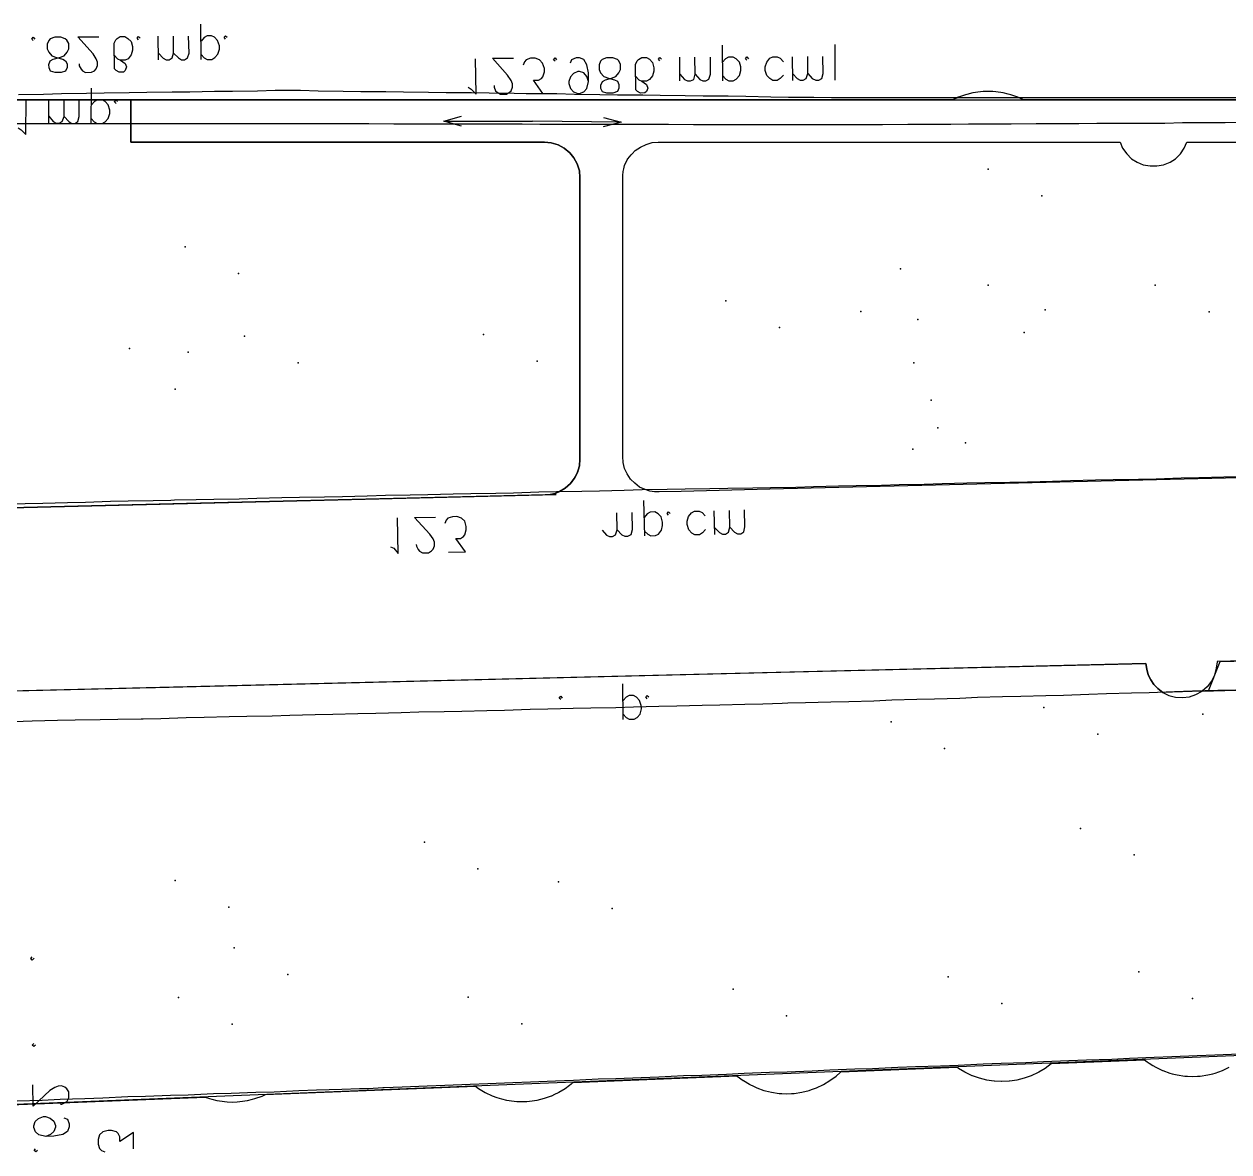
# Model space of a CAD drawing. Header units: metres. Extents: x 131 to 658, y 22 to 173.
# Drawn here: x 187 to 222.54, y 69.62 to 102.9 of the extents above; entities that cross this region are included whole.
import ezdxf

# ---------------------------------------------------------------- set-up
doc = ezdxf.new("R2010")
doc.units = ezdxf.units.M
for name, color, linetype in [('CURB', 7, 'Continuous'), ('ELECTR_CABLE', 7, 'Continuous'), ('GRASS', 7, 'Continuous'), ('OVERHEAD_POWER_LINE', 7, 'Continuous'), ('ROAD', 7, 'Continuous'), ('SIDEWALK_PATH', 7, 'Continuous'), ('TREE', 7, 'Continuous'), ('WATER_PIPELINE', 7, 'Continuous')]:
    doc.layers.add(name, color=color, linetype=linetype)

msp = doc.modelspace()

# ---------------------------------------------------------------- linework, layer by layer
at = {"layer": 'CURB'}
for points in [[(186.836, 100.821), (187.569, 100.833), (188.101, 100.844), (188.834, 100.855), (189.355, 100.866), (190.099, 100.877), (190.62, 100.888), (191.364, 100.899), (191.885, 100.899), (192.618, 100.921), (193.15, 100.921), (193.883, 100.932), (194.404, 100.944), (194.515, 100.944), (194.515, 100.944), (195.148, 100.944), (195.669, 100.932), (196.413, 100.921), (196.934, 100.91), (197.667, 100.91), (198.188, 100.899), (198.932, 100.888), (199.453, 100.877), (200.197, 100.877), (200.718, 100.866), (201.451, 100.855), (201.983, 100.844), (202.716, 100.844), (203.237, 100.833), (203.981, 100.821), (204.502, 100.81), (205.246, 100.81), (205.767, 100.799), (206.5, 100.788), (207.032, 100.777), (207.765, 100.777), (208.286, 100.766), (209.03, 100.755), (209.551, 100.744), (210.295, 100.744), (210.816, 100.733), (211.549, 100.733), (212.081, 100.733), (212.814, 100.733), (213.335, 100.733), (214.079, 100.733), (214.6, 100.733), (215.344, 100.733), (215.865, 100.733), (216.598, 100.733), (217.13, 100.733), (217.863, 100.733), (218.384, 100.733), (219.128, 100.733), (219.649, 100.733), (220.393, 100.733), (220.914, 100.733), (221.647, 100.733), (222.179, 100.733), (222.912, 100.733)], [(186.537, 99.967), (187.058, 99.967), (187.802, 99.967), (188.323, 99.967), (189.056, 99.967), (189.588, 99.967), (190.321, 99.967), (190.853, 99.967), (191.586, 99.967), (192.107, 99.967), (192.851, 99.967), (193.372, 99.967), (194.116, 99.967), (194.637, 99.967), (195.381, 99.967), (195.902, 99.967), (196.646, 99.967), (197.167, 99.967), (197.9, 99.956), (198.432, 99.956), (199.165, 99.956), (199.697, 99.956), (200.43, 99.956), (200.951, 99.956), (201.695, 99.956), (202.216, 99.945), (202.96, 99.945), (203.481, 99.945), (204.225, 99.945), (204.746, 99.945), (205.49, 99.945), (206.011, 99.945), (206.744, 99.934), (207.276, 99.934), (208.009, 99.934), (208.541, 99.934), (209.274, 99.934), (209.795, 99.934), (210.517, 99.934), (210.517, 99.934), (210.539, 99.934), (211.06, 99.934), (211.804, 99.934), (212.325, 99.934), (213.069, 99.945), (213.59, 99.945), (214.334, 99.945), (214.856, 99.956), (215.588, 99.956), (216.121, 99.956), (216.853, 99.967), (217.374, 99.967), (218.118, 99.967), (218.64, 99.978), (219.383, 99.978), (219.905, 99.978), (220.648, 99.978), (221.17, 99.989), (221.913, 99.989), (222.435, 99.989), (223.167, 100)], [(186.281, 88.726), (187.025, 88.748), (187.546, 88.759), (188.279, 88.782), (188.811, 88.793), (189.544, 88.815), (190.065, 88.826), (190.809, 88.837), (191.33, 88.848), (191.43, 88.859), (191.43, 88.859), (192.074, 88.87), (192.595, 88.881), (193.339, 88.892), (193.86, 88.904), (194.604, 88.926), (195.125, 88.937), (195.858, 88.948), (196.391, 88.959), (197.123, 88.981), (197.656, 88.992), (198.388, 89.003), (198.909, 89.015), (199.653, 89.037), (200.175, 89.048), (200.918, 89.059), (201.44, 89.07), (202.183, 89.092), (202.705, 89.103), (203.448, 89.114), (203.97, 89.126), (204.702, 89.148), (205.235, 89.159), (205.967, 89.17), (206.5, 89.181), (207.232, 89.192), (207.754, 89.203), (208.497, 89.214), (209.019, 89.225), (209.762, 89.236), (210.284, 89.248), (211.027, 89.27), (211.549, 89.281), (212.292, 89.292), (212.814, 89.314), (213.546, 89.325), (214.079, 89.336), (214.811, 89.359), (215.344, 89.37), (216.076, 89.381), (216.598, 89.392), (217.341, 89.414), (217.863, 89.425), (218.606, 89.447), (219.128, 89.458), (219.871, 89.47), (220.393, 89.481), (221.136, 89.503), (221.658, 89.514), (222.39, 89.536), (222.923, 89.547)], [(222.734, 83.244), (222.213, 83.233), (221.469, 83.211), (220.937, 83.189), (220.193, 83.167), (219.672, 83.155), (218.928, 83.133), (218.406, 83.111), (217.663, 83.089), (217.141, 83.078), (216.398, 83.056), (215.865, 83.044), (215.122, 83.022), (214.6, 83), (213.857, 82.978), (213.335, 82.967), (212.592, 82.945), (212.07, 82.922), (211.327, 82.9), (210.794, 82.889), (210.051, 82.867), (209.529, 82.856), (209.363, 82.845), (209.363, 82.845), (208.786, 82.834), (208.264, 82.823), (207.521, 82.8), (206.999, 82.789), (206.256, 82.767), (205.723, 82.756), (204.979, 82.745), (204.458, 82.723), (203.714, 82.712), (203.193, 82.7), (202.449, 82.678), (201.928, 82.667), (201.173, 82.645), (200.652, 82.634), (199.908, 82.612), (199.387, 82.601), (198.643, 82.59), (198.122, 82.578), (197.378, 82.556), (196.845, 82.545), (196.102, 82.523), (195.58, 82.512), (194.837, 82.49), (194.315, 82.479), (193.572, 82.467), (193.05, 82.456), (192.307, 82.434), (191.774, 82.423), (191.031, 82.401), (190.509, 82.39), (190.454, 82.39), (190.454, 82.39), (189.766, 82.379), (189.244, 82.368), (188.501, 82.356), (187.979, 82.345), (187.236, 82.323), (186.703, 82.312)], [(186.792, 71.127), (187.535, 71.149), (188.057, 71.171), (188.789, 71.193), (189.322, 71.215), (190.054, 71.249), (190.576, 71.26), (191.319, 71.293), (191.841, 71.304), (192.584, 71.337), (193.106, 71.348), (193.838, 71.382), (194.371, 71.393), (195.103, 71.426), (195.625, 71.448), (196.368, 71.471), (196.89, 71.493), (197.156, 71.493), (197.156, 71.493), (197.578, 71.515), (197.578, 71.515), (197.622, 71.515), (198.155, 71.537), (198.887, 71.57), (199.409, 71.582), (200.152, 71.615), (200.674, 71.637), (201.417, 71.67), (201.939, 71.681), (202.671, 71.715), (203.204, 71.737), (203.936, 71.77), (204.458, 71.781), (205.201, 71.815), (205.723, 71.837), (206.455, 71.87), (206.988, 71.881), (207.72, 71.914), (208.242, 71.937), (208.985, 71.97), (209.507, 71.981), (210.25, 72.014), (210.772, 72.036), (211.504, 72.07), (212.026, 72.081), (212.769, 72.114), (213.291, 72.136), (214.034, 72.159), (214.556, 72.181), (215.288, 72.214), (215.821, 72.236), (216.553, 72.258), (217.075, 72.281), (217.818, 72.314), (218.34, 72.336), (219.083, 72.358), (219.605, 72.38), (220.337, 72.414), (220.859, 72.436), (221.602, 72.458), (222.124, 72.48), (222.867, 72.514)]]:
    msp.add_lwpolyline(points, dxfattribs=at)
at = {"layer": 'ELECTR_CABLE'}
for points in [[(192.218, 101.853), (192.207, 102.897)], [(187.269, 102.408), (187.225, 102.453), (187.225, 102.453), (187.269, 102.508), (187.269, 102.508), (187.313, 102.453)], [(187.913, 101.465), (187.779, 101.509), (187.779, 101.509), (187.735, 101.609), (187.735, 101.609), (187.724, 101.709), (187.724, 101.709), (187.768, 101.809), (187.768, 101.809), (187.857, 101.865), (187.857, 101.865), (188.046, 101.909), (188.046, 101.909), (188.179, 101.964), (188.179, 101.964), (188.268, 102.064), (188.268, 102.064), (188.312, 102.164), (188.312, 102.164), (188.312, 102.32), (188.312, 102.32), (188.257, 102.419), (188.257, 102.419), (188.212, 102.464), (188.212, 102.464), (188.079, 102.508), (188.079, 102.508), (187.901, 102.508), (187.901, 102.508), (187.768, 102.464), (187.768, 102.464), (187.724, 102.408), (187.724, 102.408), (187.68, 102.308), (187.68, 102.308), (187.68, 102.164), (187.68, 102.164), (187.724, 102.064), (187.724, 102.064), (187.813, 101.964), (187.813, 101.964), (187.957, 101.909), (187.957, 101.909), (188.135, 101.865), (188.135, 101.865), (188.223, 101.809), (188.223, 101.809), (188.268, 101.72), (188.268, 101.72), (188.268, 101.62), (188.268, 101.62), (188.223, 101.509), (188.223, 101.509), (188.09, 101.465), (188.09, 101.465), (187.913, 101.465)], [(188.623, 101.72), (188.623, 101.665), (188.623, 101.665), (188.678, 101.565), (188.678, 101.565), (188.723, 101.521), (188.723, 101.521), (188.811, 101.465), (188.811, 101.465), (188.989, 101.476), (188.989, 101.476), (189.078, 101.521), (189.078, 101.521), (189.122, 101.576), (189.122, 101.576), (189.167, 101.676), (189.167, 101.676), (189.167, 101.776), (189.167, 101.776), (189.122, 101.876), (189.122, 101.876), (189.033, 102.02), (189.033, 102.02), (188.578, 102.519), (188.578, 102.519), (189.2, 102.519)], [(189.655, 101.976), (189.755, 101.876), (189.755, 101.876), (189.843, 101.831), (189.843, 101.831), (189.977, 101.731), (189.977, 101.731), (190.021, 101.632), (190.021, 101.632), (189.977, 101.532), (189.977, 101.532), (189.932, 101.476), (189.932, 101.476), (189.799, 101.476), (189.799, 101.476), (189.71, 101.532), (189.71, 101.532), (189.666, 101.576), (189.666, 101.576), (189.655, 102.331), (189.655, 102.331), (189.699, 102.431), (189.699, 102.431), (189.744, 102.475), (189.744, 102.475), (189.832, 102.53), (189.832, 102.53), (189.965, 102.53), (189.965, 102.53), (190.054, 102.475), (190.054, 102.475), (190.154, 102.386), (190.154, 102.386), (190.199, 102.231), (190.199, 102.231), (190.199, 102.131), (190.199, 102.131), (190.154, 101.987), (190.154, 101.987), (190.065, 101.876), (190.065, 101.876), (189.977, 101.831), (189.977, 101.831), (189.843, 101.831)], [(190.376, 102.431), (190.332, 102.486), (190.332, 102.486), (190.376, 102.53), (190.376, 102.53), (190.42, 102.486)], [(190.964, 101.842), (190.953, 102.542)], [(190.964, 102.042), (191.097, 101.887), (191.097, 101.887), (191.186, 101.842), (191.186, 101.842), (191.275, 101.842), (191.275, 101.842), (191.364, 101.898), (191.364, 101.898), (191.408, 102.042), (191.408, 102.042), (191.408, 102.542)], [(191.408, 102.042), (191.552, 101.898), (191.552, 101.898), (191.641, 101.842), (191.641, 101.842), (191.73, 101.842), (191.73, 101.842), (191.819, 101.898), (191.819, 101.898), (191.863, 102.042), (191.863, 102.042), (191.852, 102.542)], [(192.218, 101.998), (192.307, 101.898), (192.307, 101.898), (192.396, 101.853), (192.396, 101.853), (192.54, 101.853), (192.54, 101.853), (192.629, 101.909), (192.629, 101.909), (192.717, 102.009), (192.717, 102.009), (192.762, 102.153), (192.762, 102.153), (192.762, 102.253), (192.762, 102.253), (192.706, 102.408), (192.706, 102.408), (192.618, 102.508), (192.618, 102.508), (192.529, 102.553), (192.529, 102.553), (192.396, 102.553), (192.396, 102.553), (192.307, 102.497), (192.307, 102.497), (192.218, 102.397)], [(192.939, 102.453), (192.895, 102.508), (192.895, 102.508), (192.939, 102.553), (192.939, 102.553), (192.984, 102.508)], [(188.978, 99.967), (188.989, 101.01)], [(186.825, 99.834), (186.914, 99.778), (186.914, 99.778), (187.047, 99.634), (187.047, 99.634), (187.058, 100.677)], [(187.724, 99.978), (187.724, 100.677)], [(187.724, 100.178), (187.857, 100.023), (187.857, 100.023), (187.946, 99.978), (187.946, 99.978), (188.035, 99.978), (188.035, 99.978), (188.123, 100.023), (188.123, 100.023), (188.179, 100.167), (188.179, 100.167), (188.179, 100.666)], [(188.179, 100.167), (188.312, 100.023), (188.312, 100.023), (188.401, 99.967), (188.401, 99.967), (188.49, 99.967), (188.49, 99.967), (188.578, 100.023), (188.578, 100.023), (188.623, 100.167), (188.623, 100.167), (188.623, 100.666)], [(188.978, 100.111), (189.067, 100.011), (189.067, 100.011), (189.155, 99.967), (189.155, 99.967), (189.3, 99.967), (189.3, 99.967), (189.388, 100.011), (189.388, 100.011), (189.477, 100.111), (189.477, 100.111), (189.522, 100.256), (189.522, 100.256), (189.522, 100.355), (189.522, 100.355), (189.477, 100.511), (189.477, 100.511), (189.388, 100.611), (189.388, 100.611), (189.3, 100.666), (189.3, 100.666), (189.167, 100.666), (189.167, 100.666), (189.078, 100.611), (189.078, 100.611), (188.989, 100.511)], [(189.71, 100.555), (189.655, 100.611), (189.655, 100.611), (189.71, 100.655), (189.71, 100.655), (189.755, 100.611)], [(187.291, 75.332), (187.236, 75.277), (187.236, 75.277), (187.191, 75.321), (187.191, 75.321), (187.236, 75.377)], [(187.336, 72.769), (187.28, 72.724), (187.28, 72.724), (187.236, 72.769), (187.236, 72.769), (187.28, 72.813)], [(188.068, 71.027), (188.112, 71.027), (188.112, 71.027), (188.212, 71.071), (188.212, 71.071), (188.268, 71.115), (188.268, 71.115), (188.312, 71.215), (188.312, 71.215), (188.312, 71.393), (188.312, 71.393), (188.257, 71.482), (188.257, 71.482), (188.201, 71.526), (188.201, 71.526), (188.101, 71.57), (188.101, 71.57), (188.001, 71.559), (188.001, 71.559), (187.901, 71.515), (187.901, 71.515), (187.757, 71.426), (187.757, 71.426), (187.269, 70.971), (187.269, 70.971), (187.258, 71.593)], [(188.168, 70.627), (188.279, 70.583), (188.279, 70.583), (188.323, 70.45), (188.323, 70.45), (188.323, 70.361), (188.323, 70.361), (188.279, 70.217), (188.279, 70.217), (188.135, 70.128), (188.135, 70.128), (187.879, 70.083), (187.879, 70.083), (187.635, 70.072), (187.635, 70.072), (187.435, 70.117), (187.435, 70.117), (187.336, 70.206), (187.336, 70.206), (187.28, 70.339), (187.28, 70.339), (187.28, 70.383), (187.28, 70.383), (187.324, 70.516), (187.324, 70.516), (187.424, 70.605), (187.424, 70.605), (187.569, 70.66), (187.569, 70.66), (187.624, 70.66), (187.624, 70.66), (187.768, 70.616), (187.768, 70.616), (187.879, 70.527), (187.879, 70.527), (187.924, 70.394), (187.924, 70.394), (187.924, 70.35), (187.924, 70.35), (187.879, 70.217), (187.879, 70.217), (187.779, 70.128), (187.779, 70.128), (187.635, 70.072)], [(190.221, 69.706), (190.221, 70.194), (190.221, 70.194), (189.821, 69.928), (189.821, 69.928), (189.821, 70.061), (189.821, 70.061), (189.777, 70.161), (189.777, 70.161), (189.721, 70.206), (189.721, 70.206), (189.577, 70.25), (189.577, 70.25), (189.477, 70.25), (189.477, 70.25), (189.322, 70.206), (189.322, 70.206), (189.222, 70.117), (189.222, 70.117), (189.178, 69.984), (189.178, 69.984), (189.178, 69.85), (189.178, 69.85), (189.222, 69.717), (189.222, 69.717), (189.277, 69.662), (189.277, 69.662), (189.377, 69.617)], [(187.391, 69.662), (187.347, 69.617), (187.347, 69.617), (187.291, 69.662), (187.291, 69.662), (187.336, 69.706)]]:
    msp.add_lwpolyline(points, dxfattribs=at)
at = {"layer": 'GRASS'}
for points in [[(177.471, 100.666), (190.143, 100.666), (190.143, 99.967), (190.143, 99.412), (192.551, 99.412), (193.361, 99.412), (194.77, 99.412), (195.569, 99.412), (202.349, 99.412), (202.549, 99.39), (202.749, 99.335), (202.927, 99.235), (203.093, 99.101), (203.215, 98.946), (203.315, 98.769), (203.381, 98.569), (203.393, 98.369), (203.393, 90.646), (203.393, 90.313), (203.393, 90.069), (203.393, 90.047), (203.381, 89.869), (203.381, 89.858), (203.326, 89.669), (203.248, 89.514), (203.226, 89.492), (203.126, 89.347), (203.115, 89.336), (202.96, 89.203), (202.793, 89.103), (202.66, 89.048), (202.516, 89.015), (202.372, 89.003), (191.386, 88.737), (175.384, 88.349)], [(228.96, 89.658), (208.996, 89.17), (206.378, 89.103), (205.734, 89.092), (205.59, 89.092), (205.457, 89.114), (205.323, 89.159), (205.157, 89.236), (205.013, 89.347), (204.891, 89.47), (204.791, 89.625), (204.713, 89.78), (204.669, 89.958), (204.658, 90.135), (204.658, 96.738), (204.658, 97.182), (204.658, 97.592), (204.658, 97.936), (204.658, 98.214), (204.658, 98.369), (204.658, 98.425), (204.669, 98.547), (204.691, 98.624), (204.713, 98.724), (204.791, 98.891), (204.813, 98.924), (204.902, 99.035), (204.935, 99.068), (205.024, 99.168), (205.179, 99.268), (205.346, 99.346), (205.523, 99.401), (205.701, 99.412), (208.286, 99.412), (208.375, 99.412), (208.486, 99.412), (208.63, 99.412), (208.786, 99.412), (208.963, 99.412), (209.152, 99.412), (209.34, 99.412), (210.417, 99.412), (213.013, 99.412), (219.328, 99.412), (219.405, 99.235), (219.527, 99.068), (219.672, 98.924), (219.838, 98.824), (220.016, 98.746), (220.215, 98.713), (220.415, 98.713), (220.615, 98.746), (220.803, 98.824), (220.97, 98.924), (221.114, 99.068), (221.225, 99.235), (221.303, 99.412), (232.788, 99.412)], [(171.156, 82.845), (190.82, 83.322), (190.875, 83.322), (209.729, 83.788), (220.093, 84.032), (220.115, 83.866), (220.16, 83.699), (220.237, 83.544), (220.326, 83.411), (220.448, 83.289), (220.593, 83.178), (220.77, 83.089), (220.97, 83.033), (221.17, 83.022), (221.38, 83.044), (221.569, 83.111), (221.747, 83.211), (222.756, 83.244), (221.935, 83.222), (222.279, 84.088), (223.089, 84.11)], [(224.909, 72.536), (197.545, 71.448), (197.123, 71.426), (173.886, 70.505)]]:
    msp.add_lwpolyline(points, dxfattribs=at)
at = {"layer": 'OVERHEAD_POWER_LINE'}
for points in [[(199.897, 99.889), (199.376, 100.034), (199.376, 100.034), (199.897, 100.178)], [(199.376, 100.034), (201.994, 100.034)], [(204.613, 100), (201.994, 100.034)], [(204.092, 100.145), (204.613, 100), (204.613, 100), (204.081, 99.867)]]:
    msp.add_lwpolyline(points, dxfattribs=at)
at = {"layer": 'ROAD'}
for points in [[(292.566, 100.666), (216.466, 100.666), (216.465, 100.666), (216.464, 100.667), (216.463, 100.667), (216.388, 100.702), (216.316, 100.736), (216.316, 100.736), (216.316, 100.736), (216.316, 100.736), (216.289, 100.746), (216.253, 100.759), (216.104, 100.812), (216.104, 100.812), (216.033, 100.83), (215.885, 100.867), (215.884, 100.867), (215.662, 100.9), (215.661, 100.9), (215.581, 100.904), (215.436, 100.911), (215.435, 100.911), (215.291, 100.904), (215.211, 100.9), (215.21, 100.9), (214.987, 100.867), (214.986, 100.867), (214.812, 100.823), (214.769, 100.812), (214.768, 100.812), (214.618, 100.759), (214.556, 100.736), (214.555, 100.736), (214.511, 100.715), (214.409, 100.667), (214.408, 100.667), (214.407, 100.666), (214.406, 100.666), (166.477, 100.666)], [(170.611, 70.373), (192.335, 71.236), (192.336, 71.236), (192.337, 71.236), (192.338, 71.236), (192.469, 71.189), (192.47, 71.189), (192.54, 71.171), (192.688, 71.134), (192.689, 71.134), (192.911, 71.101), (192.912, 71.101), (192.992, 71.097), (193.136, 71.09), (193.137, 71.09), (193.282, 71.097), (193.362, 71.101), (193.363, 71.101), (193.585, 71.134), (193.586, 71.134), (193.734, 71.171), (193.805, 71.189), (193.805, 71.189), (194.017, 71.265), (194.018, 71.265), (194.058, 71.284), (194.104, 71.306), (194.105, 71.306), (194.106, 71.307), (194.107, 71.307), (200.315, 71.554), (200.315, 71.554), (200.403, 71.489), (200.597, 71.373), (200.801, 71.276), (200.801, 71.276), (200.801, 71.276), (200.801, 71.276), (200.946, 71.224), (201.013, 71.2), (201.014, 71.2), (201.084, 71.182), (201.232, 71.145), (201.233, 71.145), (201.455, 71.112), (201.456, 71.112), (201.536, 71.108), (201.681, 71.101), (201.682, 71.101), (201.827, 71.108), (201.906, 71.112), (201.907, 71.112), (202.13, 71.145), (202.131, 71.145), (202.349, 71.2), (202.35, 71.2), (202.561, 71.276), (202.562, 71.276), (202.659, 71.322), (202.766, 71.373), (202.766, 71.373), (202.766, 71.373), (202.776, 71.379), (202.959, 71.489), (202.96, 71.489), (202.96, 71.489), (203.088, 71.584), (203.14, 71.623), (203.14, 71.623), (203.152, 71.634), (203.189, 71.667), (203.19, 71.668), (203.191, 71.668), (208.029, 71.86), (208.031, 71.86), (208.031, 71.86), (208.031, 71.859), (208.032, 71.859), (208.035, 71.856), (208.036, 71.856), (208.215, 71.722), (208.216, 71.722), (208.216, 71.722), (208.4, 71.612), (208.409, 71.606), (208.409, 71.606), (208.41, 71.606), (208.517, 71.555), (208.613, 71.509), (208.614, 71.509), (208.825, 71.433), (208.826, 71.433), (208.871, 71.422), (209.045, 71.378), (209.045, 71.378), (209.268, 71.345), (209.269, 71.345), (209.348, 71.341), (209.493, 71.334), (209.494, 71.334), (209.639, 71.341), (209.718, 71.345), (209.719, 71.345), (209.942, 71.378), (209.942, 71.378), (209.943, 71.378), (210.162, 71.433), (210.162, 71.433), (210.23, 71.457), (210.374, 71.509), (210.374, 71.509), (210.374, 71.509), (210.374, 71.509), (210.579, 71.606), (210.772, 71.722), (210.953, 71.856), (211.073, 71.964), (211.09, 71.98), (211.09, 71.98), (211.091, 71.981), (211.091, 71.981), (211.092, 71.982), (211.092, 71.982), (214.521, 72.118), (214.522, 72.118), (214.523, 72.118), (214.523, 72.117), (214.523, 72.117), (214.549, 72.098), (214.563, 72.088), (214.747, 71.978), (214.756, 71.972), (214.756, 71.972), (214.757, 71.972), (214.961, 71.875), (214.961, 71.875), (214.961, 71.875), (214.965, 71.874), (215.174, 71.799), (215.393, 71.744), (215.616, 71.711), (215.616, 71.711), (215.616, 71.711), (215.621, 71.711), (215.833, 71.7), (215.84, 71.7), (215.841, 71.7), (216.062, 71.711), (216.066, 71.711), (216.066, 71.711), (216.067, 71.711), (216.29, 71.744), (216.509, 71.799), (216.717, 71.874), (216.721, 71.875), (216.721, 71.875), (216.721, 71.875), (216.926, 71.972), (216.926, 71.972), (216.926, 71.972), (216.936, 71.978), (217.119, 72.088), (217.3, 72.222), (217.308, 72.229), (217.308, 72.229), (220.046, 72.338), (220.048, 72.337), (220.13, 72.277), (220.189, 72.233), (220.19, 72.232), (220.19, 72.232), (220.301, 72.165), (220.382, 72.116), (220.383, 72.116), (220.586, 72.02), (220.587, 72.02), (220.799, 71.944), (220.8, 71.944), (220.87, 71.926), (221.018, 71.889), (221.019, 71.889), (221.241, 71.856), (221.242, 71.856), (221.322, 71.852), (221.466, 71.845), (221.467, 71.845), (221.612, 71.852), (221.692, 71.856), (221.693, 71.856), (221.915, 71.889), (221.916, 71.889), (222.064, 71.926), (222.135, 71.944), (222.135, 71.944), (222.347, 72.02), (222.348, 72.02), (222.551, 72.116)]]:
    msp.add_lwpolyline(points, dxfattribs=at)
at = {"layer": 'SIDEWALK_PATH'}
for points in [[(152.336, 87.783), (202.693, 89.015), (202.638, 89.015), (202.516, 89.015), (202.66, 89.048), (202.793, 89.103), (202.96, 89.203), (203.115, 89.336), (203.226, 89.492), (203.313, 89.647), (203.337, 89.707), (203.381, 89.858), (203.393, 90.047), (203.393, 95.151), (203.393, 95.295), (203.393, 95.351), (203.393, 98.369), (203.381, 98.569), (203.315, 98.769), (203.215, 98.946), (203.093, 99.101), (202.927, 99.235), (202.749, 99.335), (202.549, 99.39), (202.349, 99.412), (192.895, 99.412), (190.143, 99.412), (190.143, 99.967), (190.143, 100.666), (190.42, 100.666), (193.394, 100.666), (210.805, 100.666), (225.952, 100.666)], [(231.512, 84.321), (222.193, 84.088), (222.19, 84.079), (222.168, 83.888), (222.113, 83.688), (222.024, 83.511), (221.902, 83.344), (221.747, 83.211), (220.593, 83.178), (220.448, 83.289), (220.326, 83.411), (220.237, 83.544), (220.16, 83.699), (220.115, 83.866), (220.093, 84.032), (155.044, 82.445)]]:
    msp.add_lwpolyline(points, dxfattribs=at)
at = {"layer": 'TREE'}
for p in [(215.436, 98.611), (217.017, 97.825), (191.744, 96.325), (212.856, 95.67), (193.326, 95.539), (215.443, 95.196), (220.368, 95.194), (207.696, 94.727), (211.683, 94.411), (217.117, 94.463), (221.955, 94.407), (209.283, 93.941), (213.365, 94.178), (193.498, 93.684), (200.55, 93.734), (216.497, 93.8), (190.105, 93.326), (191.841, 93.219), (195.079, 92.898), (202.137, 92.954), (213.25, 92.904), (191.458, 92.129), (213.756, 91.798), (213.958, 90.983), (213.212, 90.355), (214.765, 90.544), (217.084, 82.732), (221.767, 82.532), (212.579, 82.31), (218.671, 81.946), (214.154, 81.524), (218.166, 79.159), (198.807, 78.759), (219.747, 78.384), (200.383, 77.973), (191.45, 77.627), (202.758, 77.583), (193.037, 76.841), (204.345, 76.797), (193.198, 75.641), (194.78, 74.855), (214.26, 74.787), (219.88, 74.931), (207.912, 74.42), (191.556, 74.176), (200.1, 74.187), (215.841, 74), (221.467, 74.145), (209.494, 73.634), (193.137, 73.39), (201.682, 73.401)]:
    msp.add_point(p, dxfattribs=at)
at = {"layer": 'WATER_PIPELINE'}
for points in [[(207.609, 101.221), (207.598, 102.275)], [(210.927, 101.243), (210.927, 102.297)], [(200.097, 101.032), (200.186, 100.977), (200.186, 100.977), (200.33, 100.833), (200.33, 100.833), (200.319, 101.876)], [(200.862, 101.088), (200.862, 101.032), (200.862, 101.032), (200.907, 100.932), (200.907, 100.932), (200.951, 100.888), (200.951, 100.888), (201.051, 100.833), (201.051, 100.833), (201.229, 100.833), (201.229, 100.833), (201.317, 100.888), (201.317, 100.888), (201.362, 100.932), (201.362, 100.932), (201.406, 101.032), (201.406, 101.032), (201.406, 101.132), (201.406, 101.132), (201.362, 101.232), (201.362, 101.232), (201.262, 101.387), (201.262, 101.387), (200.818, 101.887), (200.818, 101.887), (201.44, 101.887)], [(201.806, 100.844), (202.305, 100.844), (202.305, 100.844), (202.028, 101.243), (202.028, 101.243), (202.172, 101.243), (202.172, 101.243), (202.261, 101.288), (202.261, 101.288), (202.305, 101.343), (202.305, 101.343), (202.349, 101.487), (202.349, 101.487), (202.349, 101.587), (202.349, 101.587), (202.294, 101.743), (202.294, 101.743), (202.205, 101.842), (202.205, 101.842), (202.072, 101.887), (202.072, 101.887), (201.939, 101.887), (201.939, 101.887), (201.806, 101.842), (201.806, 101.842), (201.761, 101.787), (201.761, 101.787), (201.717, 101.687)], [(202.66, 101.798), (202.616, 101.842), (202.616, 101.842), (202.66, 101.898), (202.66, 101.898), (202.705, 101.842)], [(203.648, 101.199), (203.603, 101.354), (203.603, 101.354), (203.515, 101.454), (203.515, 101.454), (203.381, 101.498), (203.381, 101.498), (203.337, 101.498), (203.337, 101.498), (203.204, 101.443), (203.204, 101.443), (203.115, 101.343), (203.115, 101.343), (203.071, 101.199), (203.071, 101.199), (203.071, 101.143), (203.071, 101.143), (203.115, 100.999), (203.115, 100.999), (203.204, 100.899), (203.204, 100.899), (203.337, 100.844), (203.337, 100.844), (203.381, 100.844), (203.381, 100.844), (203.515, 100.899), (203.515, 100.899), (203.603, 100.999), (203.603, 100.999), (203.648, 101.199), (203.648, 101.199), (203.648, 101.454), (203.648, 101.454), (203.603, 101.698), (203.603, 101.698), (203.515, 101.853), (203.515, 101.853), (203.381, 101.898), (203.381, 101.898), (203.282, 101.898), (203.282, 101.898), (203.148, 101.842), (203.148, 101.842), (203.104, 101.743)], [(204.192, 100.855), (204.058, 100.899), (204.058, 100.899), (204.014, 100.999), (204.014, 100.999), (204.014, 101.099), (204.014, 101.099), (204.058, 101.199), (204.058, 101.199), (204.147, 101.254), (204.147, 101.254), (204.325, 101.299), (204.325, 101.299), (204.458, 101.354), (204.458, 101.354), (204.547, 101.454), (204.547, 101.454), (204.591, 101.554), (204.591, 101.554), (204.591, 101.709), (204.591, 101.709), (204.547, 101.809), (204.547, 101.809), (204.502, 101.853), (204.502, 101.853), (204.369, 101.898), (204.369, 101.898), (204.18, 101.898), (204.18, 101.898), (204.047, 101.853), (204.047, 101.853), (204.003, 101.798), (204.003, 101.798), (203.958, 101.698), (203.958, 101.698), (203.958, 101.554), (203.958, 101.554), (204.003, 101.454), (204.003, 101.454), (204.103, 101.354), (204.103, 101.354), (204.236, 101.299), (204.236, 101.299), (204.413, 101.254), (204.413, 101.254), (204.502, 101.21), (204.502, 101.21), (204.547, 101.11), (204.547, 101.11), (204.547, 101.01), (204.547, 101.01), (204.502, 100.91), (204.502, 100.91), (204.369, 100.855), (204.369, 100.855), (204.192, 100.855)], [(205.046, 101.354), (205.135, 101.254), (205.135, 101.254), (205.224, 101.21), (205.224, 101.21), (205.357, 101.11), (205.357, 101.11), (205.401, 101.01), (205.401, 101.01), (205.357, 100.91), (205.357, 100.91), (205.312, 100.866), (205.312, 100.866), (205.179, 100.855), (205.179, 100.855), (205.09, 100.91), (205.09, 100.91), (205.046, 100.955), (205.046, 100.955), (205.035, 101.709), (205.035, 101.709), (205.079, 101.809), (205.079, 101.809), (205.124, 101.853), (205.124, 101.853), (205.224, 101.909), (205.224, 101.909), (205.357, 101.909), (205.357, 101.909), (205.445, 101.865), (205.445, 101.865), (205.534, 101.765), (205.534, 101.765), (205.579, 101.609), (205.579, 101.609), (205.579, 101.509), (205.579, 101.509), (205.534, 101.365), (205.534, 101.365), (205.445, 101.265), (205.445, 101.265), (205.357, 101.21), (205.357, 101.21), (205.224, 101.21)], [(205.756, 101.809), (205.712, 101.865), (205.712, 101.865), (205.756, 101.909), (205.756, 101.909), (205.801, 101.865)], [(206.344, 101.221), (206.344, 101.92)], [(206.344, 101.421), (206.477, 101.265), (206.477, 101.265), (206.566, 101.221), (206.566, 101.221), (206.655, 101.221), (206.655, 101.221), (206.755, 101.265), (206.755, 101.265), (206.799, 101.421), (206.799, 101.421), (206.788, 101.92)], [(206.799, 101.421), (206.932, 101.265), (206.932, 101.265), (207.021, 101.221), (207.021, 101.221), (207.11, 101.221), (207.11, 101.221), (207.199, 101.276), (207.199, 101.276), (207.243, 101.421), (207.243, 101.421), (207.243, 101.92)], [(207.598, 101.376), (207.698, 101.276), (207.698, 101.276), (207.787, 101.221), (207.787, 101.221), (207.92, 101.221), (207.92, 101.221), (208.009, 101.276), (208.009, 101.276), (208.098, 101.376), (208.098, 101.376), (208.142, 101.532), (208.142, 101.532), (208.142, 101.632), (208.142, 101.632), (208.098, 101.776), (208.098, 101.776), (208.009, 101.876), (208.009, 101.876), (207.92, 101.92), (207.92, 101.92), (207.776, 101.92), (207.776, 101.92), (207.687, 101.876), (207.687, 101.876), (207.598, 101.776)], [(208.32, 101.831), (208.275, 101.876), (208.275, 101.876), (208.32, 101.931), (208.32, 101.931), (208.364, 101.876)], [(209.396, 101.387), (209.307, 101.288), (209.307, 101.288), (209.218, 101.232), (209.218, 101.232), (209.085, 101.232), (209.085, 101.232), (208.996, 101.288), (208.996, 101.288), (208.908, 101.376), (208.908, 101.376), (208.863, 101.532), (208.863, 101.532), (208.863, 101.632), (208.863, 101.632), (208.908, 101.776), (208.908, 101.776), (208.996, 101.887), (208.996, 101.887), (209.085, 101.931), (209.085, 101.931), (209.218, 101.931), (209.218, 101.931), (209.307, 101.887), (209.307, 101.887), (209.396, 101.787)], [(209.673, 101.232), (209.662, 101.931)], [(209.673, 101.432), (209.806, 101.288), (209.806, 101.288), (209.895, 101.243), (209.895, 101.243), (209.984, 101.243), (209.984, 101.243), (210.073, 101.288), (210.073, 101.288), (210.117, 101.443), (210.117, 101.443), (210.117, 101.942)], [(210.117, 101.443), (210.25, 101.288), (210.25, 101.288), (210.35, 101.243), (210.35, 101.243), (210.439, 101.243), (210.439, 101.243), (210.528, 101.288), (210.528, 101.288), (210.572, 101.443), (210.572, 101.443), (210.561, 101.942)], [(205.312, 87.794), (205.279, 88.837)], [(205.301, 87.938), (205.401, 87.849), (205.401, 87.849), (205.49, 87.794), (205.49, 87.794), (205.623, 87.805), (205.623, 87.805), (205.712, 87.849), (205.712, 87.849), (205.801, 87.96), (205.801, 87.96), (205.834, 88.105), (205.834, 88.105), (205.834, 88.204), (205.834, 88.204), (205.789, 88.36), (205.789, 88.36), (205.701, 88.449), (205.701, 88.449), (205.601, 88.504), (205.601, 88.504), (205.468, 88.493), (205.468, 88.493), (205.379, 88.449), (205.379, 88.449), (205.29, 88.338)], [(206.011, 88.404), (205.967, 88.46), (205.967, 88.46), (206.011, 88.504), (206.011, 88.504), (206.056, 88.46)], [(207.099, 87.983), (207.01, 87.883), (207.01, 87.883), (206.921, 87.827), (206.921, 87.827), (206.788, 87.827), (206.788, 87.827), (206.699, 87.872), (206.699, 87.872), (206.611, 87.971), (206.611, 87.971), (206.555, 88.127), (206.555, 88.127), (206.555, 88.227), (206.555, 88.227), (206.6, 88.371), (206.6, 88.371), (206.688, 88.471), (206.688, 88.471), (206.777, 88.526), (206.777, 88.526), (206.91, 88.526), (206.91, 88.526), (206.999, 88.482), (206.999, 88.482), (207.088, 88.382)], [(207.376, 87.838), (207.354, 88.537)], [(207.365, 88.038), (207.509, 87.894), (207.509, 87.894), (207.598, 87.849), (207.598, 87.849), (207.687, 87.849), (207.687, 87.849), (207.776, 87.905), (207.776, 87.905), (207.82, 88.049), (207.82, 88.049), (207.809, 88.548)], [(207.82, 88.049), (207.953, 87.905), (207.953, 87.905), (208.042, 87.86), (208.042, 87.86), (208.142, 87.86), (208.142, 87.86), (208.231, 87.916), (208.231, 87.916), (208.264, 88.06), (208.264, 88.06), (208.253, 88.56)], [(197.811, 87.472), (197.9, 87.428), (197.9, 87.428), (198.033, 87.272), (198.033, 87.272), (198.011, 88.327)], [(198.565, 87.539), (198.577, 87.494), (198.577, 87.494), (198.621, 87.394), (198.621, 87.394), (198.665, 87.339), (198.665, 87.339), (198.754, 87.295), (198.754, 87.295), (198.932, 87.295), (198.932, 87.295), (199.02, 87.35), (199.02, 87.35), (199.065, 87.406), (199.065, 87.406), (199.109, 87.505), (199.109, 87.505), (199.109, 87.605), (199.109, 87.605), (199.065, 87.705), (199.065, 87.705), (198.965, 87.849), (198.965, 87.849), (198.51, 88.338), (198.51, 88.338), (199.131, 88.349)], [(199.52, 87.317), (200.019, 87.328), (200.019, 87.328), (199.731, 87.716), (199.731, 87.716), (199.875, 87.716), (199.875, 87.716), (199.964, 87.772), (199.964, 87.772), (199.997, 87.827), (199.997, 87.827), (200.041, 87.971), (200.041, 87.971), (200.041, 88.071), (200.041, 88.071), (199.997, 88.227), (199.997, 88.227), (199.897, 88.315), (199.897, 88.315), (199.764, 88.371), (199.764, 88.371), (199.631, 88.36), (199.631, 88.36), (199.498, 88.315), (199.498, 88.315), (199.453, 88.26), (199.453, 88.26), (199.409, 88.16)], [(204.047, 87.96), (204.18, 87.816), (204.18, 87.816), (204.269, 87.772), (204.269, 87.772), (204.358, 87.772), (204.358, 87.772), (204.447, 87.827), (204.447, 87.827), (204.491, 87.971), (204.491, 87.971), (204.48, 88.471)], [(204.491, 87.971), (204.635, 87.827), (204.635, 87.827), (204.724, 87.783), (204.724, 87.783), (204.813, 87.783), (204.813, 87.783), (204.902, 87.838), (204.902, 87.838), (204.946, 87.983), (204.946, 87.983), (204.935, 88.482)], [(204.669, 82.379), (204.658, 83.433)], [(202.827, 82.967), (202.782, 83.011), (202.782, 83.011), (202.827, 83.067), (202.827, 83.067), (202.871, 83.011)], [(204.669, 82.534), (204.757, 82.434), (204.757, 82.434), (204.846, 82.39), (204.846, 82.39), (204.991, 82.39), (204.991, 82.39), (205.079, 82.434), (205.079, 82.434), (205.168, 82.534), (205.168, 82.534), (205.212, 82.689), (205.212, 82.689), (205.201, 82.789), (205.201, 82.789), (205.157, 82.934), (205.157, 82.934), (205.068, 83.033), (205.068, 83.033), (204.979, 83.089), (204.979, 83.089), (204.846, 83.089), (204.846, 83.089), (204.757, 83.033), (204.757, 83.033), (204.669, 82.934)], [(205.379, 82.989), (205.335, 83.044), (205.335, 83.044), (205.379, 83.089), (205.379, 83.089), (205.423, 83.044)]]:
    msp.add_lwpolyline(points, dxfattribs=at)

doc.saveas('drawing.dxf')
